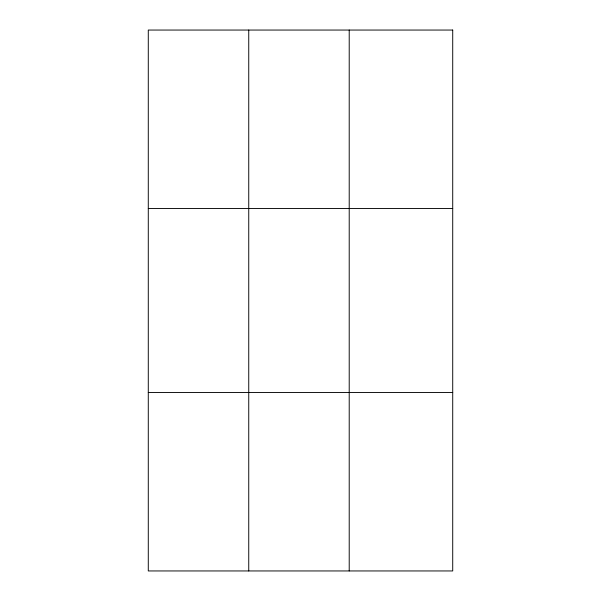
<?xml version="1.0" encoding="UTF-8"?>
<svg xmlns="http://www.w3.org/2000/svg" width="601" height="601" viewBox="0 0 601 601"><rect width="100%" height="100%" fill="white"/><g stroke="black" fill="none" stroke-linecap="round" stroke-linejoin="round"><path stroke-width="0.9" d="M248.746 570.95L248.746 30.05M349.211 570.95L349.211 30.05M148.282 208.547L452.718 208.547M148.282 392.453L452.718 392.453M452.718 30.05L452.718 570.95L148.282 570.95L148.282 30.05L452.718 30.05"/></g></svg>
